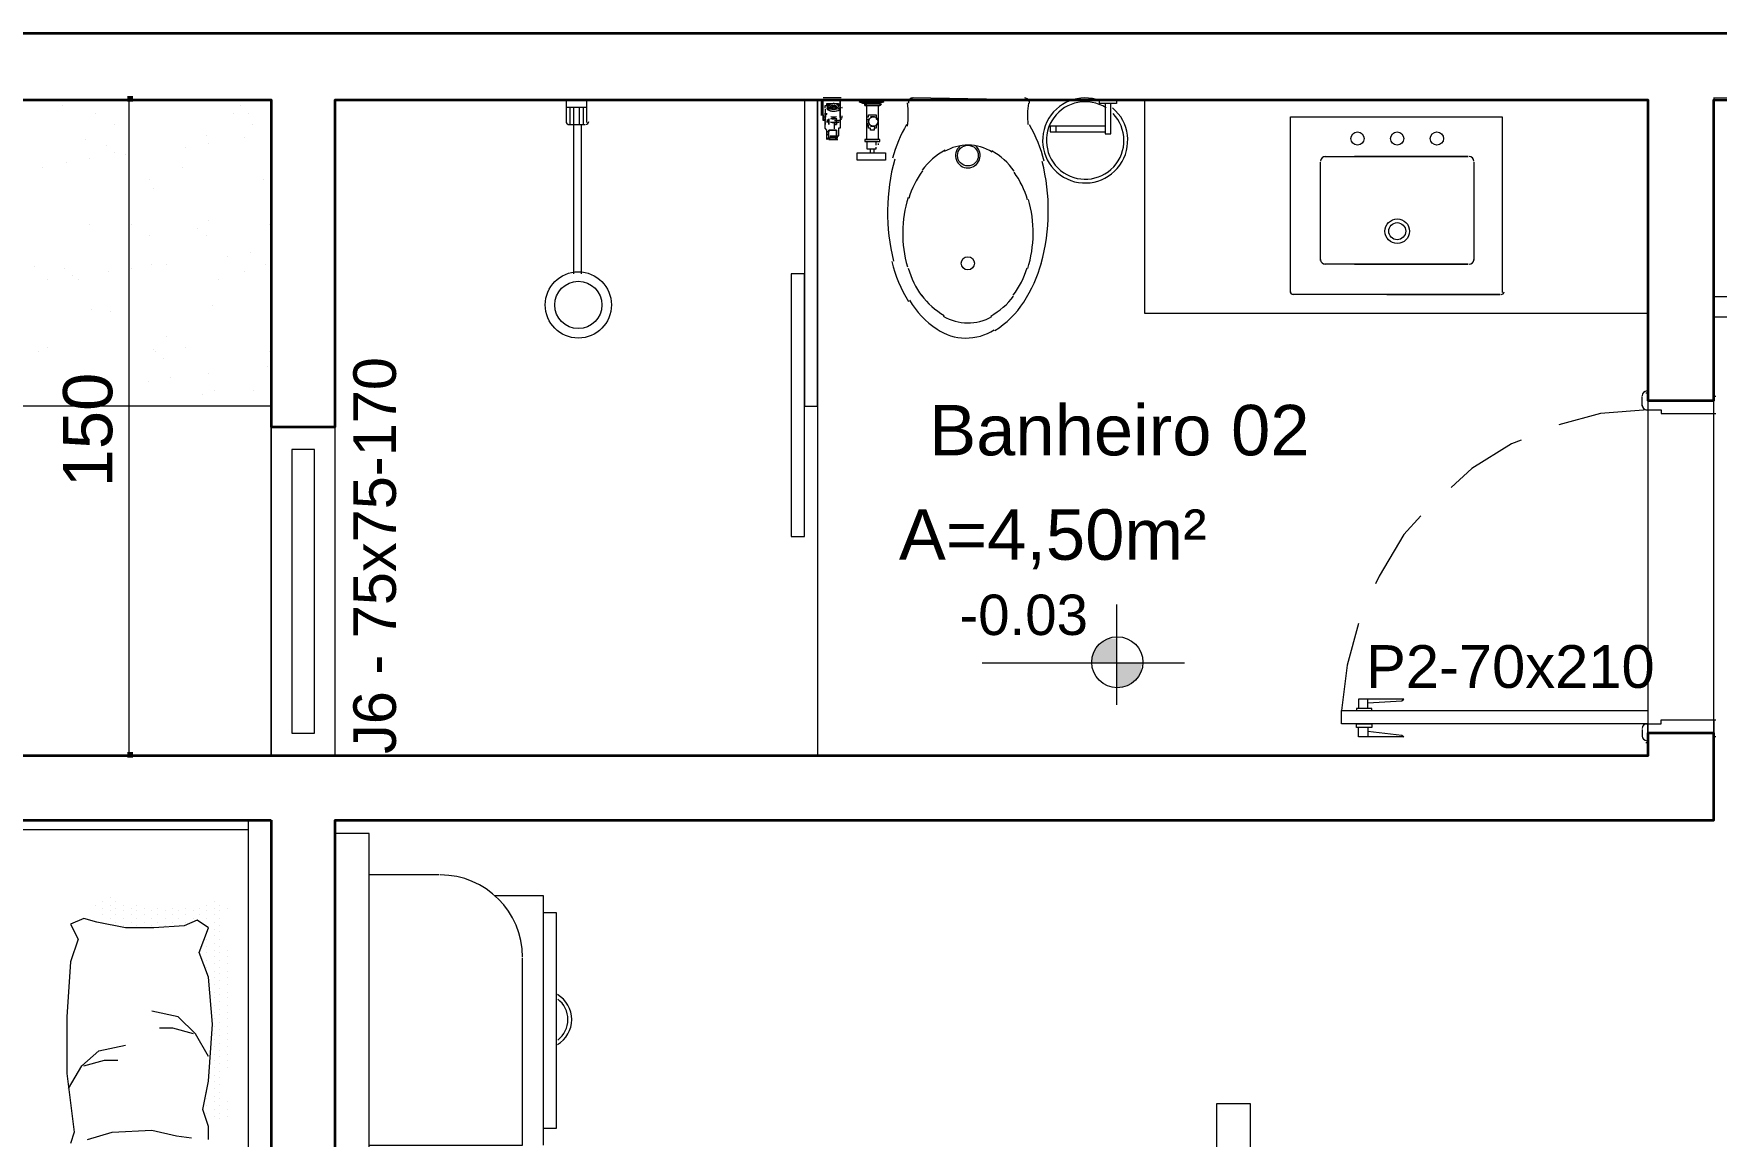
# Model space of a CAD drawing. Header units: millimetres. Extents: x 51.3 to 71.5, y 31.8 to 61.9.
# Drawn here: x 64.654 to 68.501, y 55.526 to 58.047 of the extents above; entities that cross this region are included whole.
import ezdxf

# ---------------------------------------------------------------- set-up
doc = ezdxf.new("R2010")
doc.units = ezdxf.units.MM
for name, color, linetype in [('PDF_0', 7, 'Continuous'), ('PDF_COTAS', 1, 'Continuous'), ('PDF_Parede Corte', 7, 'Continuous'), ('PDF_Texto', 7, 'Continuous')]:
    doc.layers.add(name, color=color, linetype=linetype)
for name, color, linetype, true_color in [('PDF_Janelas', 7, 'Continuous', 0xffbf7f), ('PDF_Layout', 7, 'Continuous', 0x767676), ('PDF_PISO', 7, 'Continuous', 0xb9b9b9), ('PDF_Portas', 7, 'Continuous', 0xb85b5b), ('PDF_Vegetação', 7, 'Continuous', 0x00dd37)]:
    doc.layers.add(name, color=color, linetype=linetype, true_color=true_color)
doc.styles.add('PDF Arial', font='arial.ttf')

msp = doc.modelspace()

# ---------------------------------------------------------------- hatches: boundary and pattern name
at = {"layer": 'PDF_0', "transparency": 33554559}
for points in [[(64.8809, 57.9047), (64.8679, 57.9047), (64.8679, 57.8917), (64.8809, 57.8917)], [(64.8679, 56.3915), (64.8809, 56.3915), (64.8809, 56.4044), (64.8679, 56.4044)]]:
    msp.add_hatch(color=1, dxfattribs=at).paths.add_polyline_path(points)
at = {"layer": 'PDF_COTAS', "transparency": 33554559}
h = msp.add_hatch(color=256, dxfattribs=at)
h.paths.add_polyline_path([(67.1897, 56.6076), (67.1291, 56.6076), (67.1291, 56.5514), (67.1421, 56.5514), (67.1681, 56.5644), (67.181, 56.5774), (67.1854, 56.586), (67.1854, 56.599)])
h.paths.add_polyline_path([(67.1291, 56.6638), (67.1119, 56.6638), (67.1032, 56.6595), (67.0946, 56.6509), (67.0859, 56.6465), (67.0773, 56.6292), (67.0729, 56.6163), (67.0729, 56.6076), (67.1291, 56.6076)])

# ---------------------------------------------------------------- linework, layer by layer
at = {"layer": 'PDF_0', "color": 9, "lineweight": 5, "true_color": 0xc6c7ca}
for points in [[(68.3441, 57.187), (68.236, 57.1783), (68.1409, 57.1524)], [(68.0544, 57.1178), (68.0328, 57.1092), (67.942, 57.053), (67.8944, 57.0097)], [(67.8252, 56.9449), (67.7863, 56.9016), (67.7301, 56.8065), (67.7215, 56.7892)], [(67.6826, 56.6984), (67.6566, 56.6033), (67.6437, 56.4995)]]:
    msp.add_lwpolyline(points, dxfattribs=at)
at = {"layer": 'PDF_0', "color": 252, "lineweight": 5, "true_color": 0x929498}
for points in [[(67.7042, 56.5168), (67.782, 56.5212), (67.7863, 56.5255), (67.6826, 56.5255), (67.6826, 56.5039)], [(67.7042, 56.5039), (67.7042, 56.5255)], [(67.7042, 56.452), (67.782, 56.4433), (67.7863, 56.439), (67.6826, 56.439), (67.6826, 56.4606)], [(67.7042, 56.4606), (67.7042, 56.439)]]:
    msp.add_lwpolyline(points, dxfattribs=at)
for points in [[(67.6782, 56.5039), (67.6782, 56.4995), (67.7128, 56.4995), (67.7128, 56.5039)], [(67.6782, 56.4606), (67.6782, 56.4693), (67.7128, 56.4693), (67.7128, 56.4606)]]:
    msp.add_lwpolyline(points, close=True, dxfattribs=at)
at = {"layer": 'PDF_COTAS', "lineweight": 5}
for points in [[(64.8203, 57.8961), (64.7987, 57.8961)], [(64.8722, 56.3958), (64.8722, 57.8961)], [(67.1291, 56.7417), (67.1291, 56.5125)], [(67.2848, 56.6076), (66.8222, 56.6076)], [(64.8203, 56.3958), (64.7987, 56.3958)]]:
    msp.add_lwpolyline(points, dxfattribs=at)
msp.add_circle((67.1313, 56.6098), 0.0584, dxfattribs=at)
at = {"layer": 'PDF_Janelas', "lineweight": 5}
for points in [[(65.1965, 57.1481), (65.1965, 56.3958), (65.3435, 56.3958), (65.3435, 57.1481)], [(65.2441, 57.0962), (65.2441, 56.4477), (65.2959, 56.4477), (65.2959, 57.0962)]]:
    msp.add_lwpolyline(points, close=True, dxfattribs=at)
at = {"layer": 'PDF_Layout', "lineweight": 5}
for points in [[(65.3435, 57.8961), (66.446, 57.8961), (66.446, 56.3958), (65.3435, 56.3958)], [(66.446, 57.1956), (66.446, 57.8961), (66.4158, 57.8961), (66.4158, 57.1956)], [(66.459, 57.8961), (66.4547, 57.8961), (66.4547, 57.8615), (66.459, 57.8615), (66.459, 57.8572)], [(66.4979, 57.8572), (66.4979, 57.8961)], [(67.1291, 57.8961), (67.1291, 57.8874), (67.0902, 57.8874), (67.0902, 57.8961)], [(70, 54.8955), (70, 57.8961), (68.4954, 57.9004), (68.4954, 57.4464), (69.399, 57.4464), (69.5504, 57.4464), (69.5504, 55.4965), (69.5504, 55.3451), (68.4954, 55.3451), (68.4954, 54.8955), (70, 54.8955), (68.4954, 54.8955), (68.4954, 55.397), (69.4985, 55.397), (69.4985, 55.4965), (69.4985, 57.3988), (69.399, 57.3988), (68.4954, 57.3988), (68.4954, 57.8961), (70, 57.8961)], [(66.4763, 57.8788), (66.4763, 57.8831), (66.4763, 57.8788), (66.472, 57.8788)], [(66.4806, 57.8788), (66.4763, 57.8788), (66.4806, 57.8788), (66.4806, 57.8831)], [(66.4806, 57.8744), (66.4806, 57.8788), (66.4806, 57.8744), (66.4806, 57.8788), (66.4806, 57.8831), (66.4806, 57.8788)], [(66.4806, 57.8788), (66.4806, 57.8744)], [(66.5973, 57.8917), (66.5887, 57.8874), (66.5498, 57.8874), (66.5411, 57.8917)], [(66.5584, 57.8831), (66.5844, 57.8831), (66.5844, 57.8053), (66.5584, 57.8053)], [(66.5671, 57.8615), (66.5714, 57.8615), (66.5757, 57.8615), (66.58, 57.8615), (66.58, 57.8572), (66.58, 57.8528), (66.5844, 57.8528), (66.5844, 57.8485), (66.5844, 57.8442), (66.5844, 57.8399), (66.58, 57.8399), (66.58, 57.8355), (66.58, 57.8312), (66.5757, 57.8312), (66.5757, 57.8269), (66.5714, 57.8269), (66.5671, 57.8269), (66.5671, 57.8312), (66.5628, 57.8312), (66.5628, 57.8355), (66.5584, 57.8355), (66.5584, 57.8399), (66.5584, 57.8442), (66.5584, 57.8485), (66.5584, 57.8528), (66.5584, 57.8572), (66.5628, 57.8572), (66.5628, 57.8615)], [(67.1162, 57.8874), (67.1032, 57.8874), (67.1032, 57.8182), (67.1162, 57.8182)], [(66.4893, 57.8053), (66.4893, 57.8096), (66.4893, 57.8139), (66.4893, 57.8182), (66.4893, 57.8226), (66.4893, 57.8269), (66.4849, 57.8269), (66.4806, 57.8269), (66.4763, 57.8269), (66.472, 57.8269), (66.472, 57.8226), (66.4676, 57.8226), (66.4676, 57.8182), (66.472, 57.8139), (66.472, 57.8096), (66.472, 57.8053), (66.472, 57.8096), (66.472, 57.8139), (66.472, 57.8182), (66.472, 57.8226), (66.472, 57.8269), (66.4763, 57.8269), (66.4806, 57.8269), (66.4849, 57.8269), (66.4893, 57.8269), (66.4893, 57.8226), (66.4893, 57.8182), (66.4893, 57.8139), (66.4893, 57.8096)], [(66.4893, 57.8528), (66.4849, 57.8528), (66.4893, 57.8528), (66.4893, 57.8485)], [(66.5887, 57.8009), (66.5887, 57.8053), (66.5541, 57.8053), (66.5541, 57.8009)], [(66.5368, 57.775), (66.6017, 57.775), (66.6017, 57.7577), (66.5368, 57.7577)], [(66.4158, 56.8973), (66.4158, 57.4983), (66.3855, 57.4983), (66.3855, 56.8973)], [(65.1446, 56.2488), (65.1446, 55.3106), (65.1965, 55.3106), (65.1965, 56.2488)], [(65.3435, 56.2185), (65.3435, 52.9845), (65.4213, 52.9845), (65.4213, 56.2185)], [(67.4361, 55.6002), (67.3583, 55.6002), (67.3583, 53.6027), (67.4361, 53.6027)]]:
    msp.add_lwpolyline(points, close=True, dxfattribs=at)
for points in [[(65.9185, 57.8442), (65.9185, 57.8961), (65.871, 57.8961), (65.871, 57.8788), (65.871, 57.8442)], [(66.459, 57.8961), (66.459, 57.8961)], [(66.459, 57.8572), (66.459, 57.8961)], [(66.4979, 57.8961), (66.4979, 57.8961)], [(66.5973, 57.8961), (66.5411, 57.8961), (66.5973, 57.8961)], [(66.5455, 57.8961), (66.5455, 57.8961)], [(66.5628, 57.8961), (66.58, 57.8961)], [(66.5973, 57.8961), (66.5973, 57.8961)], [(66.9173, 57.8961), (66.6622, 57.9004)], [(68.3441, 57.4075), (67.194, 57.4075), (67.194, 57.8961)], [(65.9185, 57.8788), (65.871, 57.8788)], [(65.8796, 57.8788), (65.8796, 57.8399)], [(65.8883, 57.8788), (65.8883, 57.8399), (65.8883, 57.4983)], [(65.9012, 57.8788), (65.9012, 57.8399)], [(65.9099, 57.8788), (65.9099, 57.8399)], [(66.4633, 57.8744), (66.4633, 57.8744)], [(66.4633, 57.8744), (66.4633, 57.8658)], [(66.4936, 57.8788), (66.4893, 57.8788), (66.4893, 57.8744), (66.4849, 57.8744), (66.4806, 57.8744), (66.4763, 57.8744), (66.472, 57.8744), (66.472, 57.8788), (66.4676, 57.8788), (66.472, 57.8788), (66.472, 57.8744)], [(66.472, 57.8788), (66.4676, 57.8788)], [(66.472, 57.8788), (66.472, 57.8788)], [(66.472, 57.8788), (66.472, 57.8788)], [(66.472, 57.8788), (66.472, 57.8788)], [(66.472, 57.8788), (66.472, 57.8788)], [(66.472, 57.8788), (66.472, 57.8788)], [(66.472, 57.8788), (66.472, 57.8788)], [(66.472, 57.8788), (66.472, 57.8788)], [(66.472, 57.8788), (66.472, 57.8788)], [(66.472, 57.8788), (66.472, 57.8788)], [(66.472, 57.8788), (66.472, 57.8788)], [(66.472, 57.8788), (66.472, 57.8788)], [(66.472, 57.8788), (66.472, 57.8788)], [(66.472, 57.8788), (66.472, 57.8788)], [(66.472, 57.8788), (66.472, 57.8788)], [(66.472, 57.8788), (66.472, 57.8788)], [(66.472, 57.8788), (66.472, 57.8788)], [(66.472, 57.8788), (66.472, 57.8788)], [(66.472, 57.8744), (66.472, 57.8744)], [(66.472, 57.8744), (66.472, 57.8744)], [(66.4979, 57.8744), (66.4979, 57.8485), (66.4979, 57.8442), (66.4979, 57.8399), (66.4979, 57.8355), (66.4979, 57.8312), (66.4936, 57.8312), (66.4936, 57.8269), (66.4936, 57.8226), (66.4936, 57.8182), (66.4936, 57.8139), (66.4893, 57.8096), (66.4893, 57.8053), (66.4849, 57.8053), (66.4806, 57.8053), (66.4763, 57.8053), (66.472, 57.8053), (66.4763, 57.8053), (66.4806, 57.8053), (66.4849, 57.8053), (66.4893, 57.8053), (66.4849, 57.8053), (66.4806, 57.8053), (66.4763, 57.8053), (66.472, 57.8053)], [(66.4763, 57.8831), (66.4763, 57.8831)], [(66.4763, 57.8831), (66.4763, 57.8831)], [(66.4763, 57.8831), (66.4763, 57.8831)], [(66.4763, 57.8831), (66.4763, 57.8831)], [(66.4763, 57.8831), (66.4763, 57.8831)], [(66.4763, 57.8831), (66.4763, 57.8831)], [(66.4763, 57.8831), (66.4763, 57.8831)], [(66.4763, 57.8788), (66.4763, 57.8788)], [(66.4763, 57.8788), (66.4763, 57.8788)], [(66.4763, 57.8788), (66.4763, 57.8788)], [(66.4763, 57.8788), (66.4763, 57.8788)], [(66.4763, 57.8788), (66.4763, 57.8788)], [(66.4763, 57.8788), (66.4763, 57.8788)], [(66.4763, 57.8744), (66.4763, 57.8788)], [(66.4763, 57.8788), (66.4763, 57.8788)], [(66.4763, 57.8788), (66.4763, 57.8788)], [(66.4763, 57.8744), (66.4763, 57.8744)], [(66.4806, 57.8831), (66.4806, 57.8831)], [(66.4806, 57.8831), (66.4806, 57.8831)], [(66.4806, 57.8831), (66.4806, 57.8831)], [(66.4806, 57.8831), (66.4806, 57.8831)], [(66.4806, 57.8831), (66.4806, 57.8831)], [(66.4806, 57.8831), (66.4806, 57.8831)], [(66.4806, 57.8831), (66.4806, 57.8831)], [(66.4806, 57.8831), (66.4806, 57.8831)], [(66.4806, 57.8831), (66.4806, 57.8831)], [(66.4806, 57.8831), (66.4806, 57.8831)], [(66.4806, 57.8831), (66.4806, 57.8831)], [(66.4806, 57.8788), (66.4806, 57.8831)], [(66.4806, 57.8831), (66.4806, 57.8831)], [(66.4806, 57.8831), (66.4849, 57.8831)], [(66.4806, 57.8788), (66.4806, 57.8788)], [(66.4806, 57.8788), (66.4806, 57.8788)], [(66.4806, 57.8788), (66.4806, 57.8788)], [(66.4806, 57.8788), (66.4806, 57.8788)], [(66.4806, 57.8788), (66.4806, 57.8788)], [(66.4806, 57.8788), (66.4806, 57.8788)], [(66.4806, 57.8788), (66.4806, 57.8788)], [(66.4806, 57.8788), (66.4806, 57.8788)], [(66.4806, 57.8788), (66.4806, 57.8788)], [(66.4806, 57.8788), (66.4806, 57.8788)], [(66.4806, 57.8788), (66.4806, 57.8788)], [(66.4806, 57.8788), (66.4806, 57.8788)], [(66.4806, 57.8788), (66.4806, 57.8788)], [(66.4806, 57.8788), (66.4806, 57.8788)], [(66.4806, 57.8744), (66.4806, 57.8744)], [(66.4806, 57.8744), (66.4806, 57.8744)], [(66.4806, 57.8744), (66.4806, 57.8744)], [(66.4806, 57.8744), (66.4806, 57.8744)], [(66.4806, 57.8744), (66.4806, 57.8744)], [(66.4806, 57.8744), (66.4806, 57.8744)], [(66.4806, 57.8744), (66.4806, 57.8744)], [(66.4849, 57.8788), (66.4849, 57.8831), (66.4849, 57.8788)], [(66.4849, 57.8788), (66.4849, 57.8788)], [(66.4893, 57.8788), (66.4893, 57.8744), (66.4849, 57.8744)], [(66.4893, 57.8788), (66.4849, 57.8788), (66.4893, 57.8788)], [(66.4849, 57.8788), (66.4849, 57.8788)], [(66.4849, 57.8788), (66.4849, 57.8788)], [(66.4849, 57.8788), (66.4849, 57.8788)], [(66.4849, 57.8788), (66.4849, 57.8788)], [(66.4849, 57.8788), (66.4849, 57.8788)], [(66.4849, 57.8788), (66.4849, 57.8788)], [(66.4849, 57.8788), (66.4849, 57.8788)], [(66.4893, 57.8788), (66.4893, 57.8788)], [(66.4893, 57.8788), (66.4893, 57.8788)], [(66.4893, 57.8788), (66.4893, 57.8788)], [(66.4893, 57.8788), (66.4893, 57.8788)], [(66.4893, 57.8788), (66.4893, 57.8788)], [(66.4893, 57.8788), (66.4893, 57.8788)], [(66.4893, 57.8788), (66.4893, 57.8788)], [(66.4893, 57.8788), (66.4893, 57.8788)], [(66.4893, 57.8788), (66.4893, 57.8788)], [(66.4893, 57.8788), (66.4893, 57.8788)], [(66.4893, 57.8788), (66.4893, 57.8788)], [(66.4893, 57.8788), (66.4893, 57.8788)], [(66.4893, 57.8788), (66.4893, 57.8788)], [(66.4893, 57.8788), (66.4893, 57.8788)], [(66.4893, 57.8788), (66.4893, 57.8788)], [(66.4893, 57.8788), (66.4893, 57.8788)], [(66.4893, 57.8788), (66.4893, 57.8788)], [(66.4893, 57.8744), (66.4893, 57.8744)], [(66.4979, 57.8744), (66.4979, 57.8744)], [(66.5541, 57.8831), (66.5887, 57.8831)], [(66.5541, 57.8831), (66.5541, 57.8831)], [(66.5844, 57.8831), (66.58, 57.8831), (66.5628, 57.8831), (66.5584, 57.8831)], [(66.5584, 57.8831), (66.5584, 57.8831)], [(66.58, 57.8831), (66.58, 57.8831)], [(66.5887, 57.8874), (66.5887, 57.8874)], [(66.5887, 57.8831), (66.5887, 57.8831)], [(65.8753, 57.8399), (65.9142, 57.8399)], [(65.9056, 57.8399), (65.9056, 57.4983)], [(66.459, 57.8572), (66.459, 57.8572)], [(66.459, 57.8528), (66.459, 57.8528)], [(66.4633, 57.8442), (66.4633, 57.8442)], [(66.4633, 57.8442), (66.4633, 57.8442)], [(66.4633, 57.8442), (66.4633, 57.8442)], [(66.4633, 57.8442), (66.4633, 57.8442)], [(66.4633, 57.8442), (66.4633, 57.8442)], [(66.4676, 57.8226), (66.4676, 57.8182)], [(66.472, 57.8528), (66.472, 57.8485), (66.472, 57.8442), (66.472, 57.8528), (66.472, 57.8485), (66.472, 57.8399)], [(66.472, 57.8528), (66.472, 57.8528)], [(66.472, 57.8528), (66.472, 57.8528)], [(66.472, 57.8528), (66.472, 57.8528)], [(66.472, 57.8485), (66.472, 57.8485)], [(66.472, 57.8485), (66.472, 57.8485)], [(66.472, 57.8442), (66.472, 57.8442)], [(66.472, 57.8442), (66.472, 57.8399), (66.472, 57.8442)], [(66.472, 57.8399), (66.472, 57.8399)], [(66.472, 57.8399), (66.472, 57.8399)], [(66.4763, 57.8528), (66.4763, 57.8528)], [(66.4806, 57.8528), (66.4806, 57.8528)], [(66.4806, 57.8528), (66.4806, 57.8528)], [(66.4849, 57.8528), (66.4849, 57.8528)], [(66.4849, 57.8528), (66.4849, 57.8528)], [(66.4849, 57.8485), (66.4893, 57.8485), (66.4893, 57.8399), (66.4849, 57.8399), (66.4893, 57.8399), (66.4893, 57.8442), (66.4893, 57.8485)], [(66.4849, 57.8399), (66.4849, 57.8399)], [(66.4893, 57.8528), (66.4893, 57.8528)], [(66.4893, 57.8528), (66.4893, 57.8528)], [(66.4893, 57.8528), (66.4893, 57.8528)], [(66.4893, 57.8528), (66.4893, 57.8528)], [(66.4893, 57.8528), (66.4893, 57.8528)], [(66.4893, 57.8485), (66.4893, 57.8485)], [(66.4893, 57.8442), (66.4893, 57.8442)], [(66.4936, 57.8442), (66.4936, 57.8442)], [(66.4979, 57.8572), (66.4979, 57.8572)], [(66.4979, 57.8528), (66.4979, 57.8528)], [(66.4979, 57.8528), (66.4979, 57.8528)], [(66.4979, 57.8528), (66.4979, 57.8528)], [(66.4979, 57.8485), (66.4979, 57.8485)], [(66.4979, 57.8485), (66.4979, 57.8485)], [(66.4979, 57.8442), (66.4979, 57.8442)], [(66.4979, 57.8442), (66.4979, 57.8442)], [(66.5628, 57.8528), (66.5584, 57.8485)], [(66.5584, 57.8442), (66.5628, 57.8355)], [(67.1032, 57.8355), (66.9778, 57.8355), (66.9778, 57.8226), (67.1032, 57.8226)], [(66.9908, 57.8355), (66.9908, 57.8226)], [(67.5269, 57.4551), (67.5269, 57.8572), (67.6134, 57.8572), (68.0112, 57.8572)], [(67.7517, 57.8572), (68.0112, 57.8572), (68.0112, 57.4551)], [(66.472, 57.8053), (66.472, 57.8053)], [(66.472, 57.8053), (66.472, 57.8053)], [(66.472, 57.8053), (66.472, 57.8053)], [(66.472, 57.8053), (66.472, 57.8053)], [(66.4893, 57.8053), (66.4893, 57.8053)], [(66.4893, 57.8053), (66.4893, 57.8053)], [(66.4893, 57.8053), (66.4893, 57.8053)], [(66.4893, 57.8053), (66.4893, 57.8053)], [(66.5844, 57.8009), (66.5541, 57.8009)], [(66.5584, 57.8053), (66.5584, 57.8053)], [(66.5584, 57.8009), (66.5584, 57.7837), (66.58, 57.7837), (66.58, 57.788)], [(66.5671, 57.775), (66.5671, 57.7837)], [(66.5757, 57.775), (66.5757, 57.7837)], [(66.58, 57.7923), (66.58, 57.8009)], [(66.58, 57.7923), (66.58, 57.7923)], [(66.5844, 57.8053), (66.5844, 57.8053)], [(67.5961, 57.5286), (67.5961, 57.7534)], [(67.6047, 57.7664), (67.6134, 57.7664), (67.9333, 57.7664), (67.6739, 57.7664)], [(67.9463, 57.7534), (67.9463, 57.5286)], [(67.6739, 57.5199), (67.9333, 57.5199), (67.6134, 57.5199), (67.6047, 57.5199)], [(67.7474, 57.4507), (68.0068, 57.4507), (67.6134, 57.4507), (67.5312, 57.4507)], [(65.1965, 56.3958), (65.1965, 57.1956), (64.4528, 57.1956)], [(63.2466, 56.2272), (65.1446, 56.2272)], [(65.5813, 56.1234), (65.4213, 56.1234)], [(64.7944, 56.0542), (64.7944, 56.0542)], [(64.8117, 56.0629), (64.8117, 56.0629)], [(64.829, 56.0715), (64.829, 56.0715)], [(64.829, 56.0542), (64.829, 56.0542)], [(64.842, 56.0629), (64.842, 56.0629)], [(64.8593, 56.0542), (64.8593, 56.0542)], [(64.8895, 56.0542), (64.8895, 56.0542)], [(65.0495, 56.0542), (65.0495, 56.0542)], [(65.0668, 56.0629), (65.0668, 56.0629)], [(65.0798, 56.0542), (65.0798, 56.0542)], [(65.8191, 55.5051), (65.8191, 56.0758), (65.7067, 56.0758)], [(65.0538, 55.5181), (65.0538, 55.5483), (65.0408, 55.5873), (65.0538, 55.6521), (65.0625, 55.7818), (65.0538, 55.8899), (65.0322, 55.9461), (65.0538, 56.0023), (65.0279, 56.0196), (64.9976, 56.0067), (64.9284, 56.0023), (64.8636, 56.0023), (64.7987, 56.0153), (64.7685, 56.0239), (64.7382, 56.011), (64.7555, 55.9764), (64.7382, 55.9245), (64.7295, 55.7991), (64.7295, 55.6694), (64.7468, 55.5354), (64.7382, 55.5094)], [(64.8117, 56.0456), (64.8117, 56.0456)], [(64.8117, 56.0326), (64.8117, 56.0326)], [(64.8117, 56.0153), (64.8117, 56.0153)], [(64.829, 56.0412), (64.829, 56.0412)], [(64.829, 56.0239), (64.829, 56.0239)], [(64.842, 56.0456), (64.842, 56.0456)], [(64.842, 56.0326), (64.842, 56.0326)], [(64.842, 56.0153), (64.842, 56.0153)], [(64.8593, 56.0412), (64.8593, 56.0412)], [(64.8593, 56.0239), (64.8593, 56.0239)], [(64.8765, 56.0456), (64.8765, 56.0456)], [(64.8765, 56.0326), (64.8765, 56.0326)], [(64.8765, 56.0153), (64.8765, 56.0153)], [(64.8895, 56.0412), (64.8895, 56.0412)], [(64.8895, 56.0239), (64.8895, 56.0239)], [(64.9068, 56.0456), (64.9068, 56.0456)], [(64.9068, 56.0326), (64.9068, 56.0326)], [(64.9068, 56.0153), (64.9068, 56.0153)], [(64.9241, 56.0412), (64.9241, 56.0412)], [(64.9241, 56.0239), (64.9241, 56.0239)], [(64.9371, 56.0456), (64.9371, 56.0456)], [(64.9371, 56.0326), (64.9371, 56.0326)], [(64.9371, 56.0153), (64.9371, 56.0153)], [(64.9544, 56.0412), (64.9544, 56.0412)], [(64.9544, 56.0239), (64.9544, 56.0239)], [(64.9717, 56.0456), (64.9717, 56.0456)], [(64.9717, 56.0326), (64.9717, 56.0326)], [(64.9717, 56.0153), (64.9717, 56.0153)], [(64.9846, 56.0412), (64.9846, 56.0412)], [(64.9846, 56.0239), (64.9846, 56.0239)], [(65.0019, 56.0456), (65.0019, 56.0456)], [(65.0019, 56.0326), (65.0019, 56.0326)], [(65.0019, 56.0153), (65.0019, 56.0153)], [(65.0192, 56.0412), (65.0192, 56.0412)], [(65.0192, 56.0239), (65.0192, 56.0239)], [(65.0322, 56.0456), (65.0322, 56.0456)], [(65.0322, 56.0326), (65.0322, 56.0326)], [(65.0322, 56.0153), (65.0322, 56.0153)], [(65.0495, 56.0412), (65.0495, 56.0412)], [(65.0495, 56.0239), (65.0495, 56.0239)], [(65.0668, 56.0456), (65.0668, 56.0456)], [(65.0668, 56.0326), (65.0668, 56.0326)], [(65.0668, 56.0153), (65.0668, 56.0153)], [(65.0798, 56.0412), (65.0798, 56.0412)], [(65.0798, 56.0239), (65.0798, 56.0239)], [(65.0971, 56.0456), (65.0971, 56.0456)], [(65.8191, 55.544), (65.8494, 55.544), (65.8494, 56.0369), (65.8191, 56.0369)], [(64.8593, 56.0067), (64.8593, 56.0067)], [(64.8895, 56.0067), (64.8895, 56.0067)], [(64.9241, 56.0067), (64.9241, 56.0067)], [(64.9544, 56.0067), (64.9544, 56.0067)], [(64.9846, 56.0067), (64.9846, 56.0067)], [(65.0495, 56.0067), (65.0495, 56.0067)], [(65.0495, 55.9937), (65.0495, 55.9937)], [(65.0495, 55.9764), (65.0495, 55.9764)], [(65.0668, 55.998), (65.0668, 55.998)], [(65.0668, 55.985), (65.0668, 55.985)], [(65.0798, 56.0067), (65.0798, 56.0067)], [(65.0798, 55.9937), (65.0798, 55.9937)], [(65.0798, 55.9764), (65.0798, 55.9764)], [(65.0495, 55.9591), (65.0495, 55.9591)], [(65.0495, 55.9461), (65.0495, 55.9461)], [(65.0668, 55.9677), (65.0668, 55.9677)], [(65.0668, 55.9504), (65.0668, 55.9504)], [(65.0668, 55.9375), (65.0668, 55.9375)], [(65.0798, 55.9591), (65.0798, 55.9591)], [(65.0798, 55.9461), (65.0798, 55.9461)], [(65.0971, 55.9504), (65.0971, 55.9504)], [(65.0971, 55.9375), (65.0971, 55.9375)], [(65.0495, 55.9288), (65.0495, 55.9288)], [(65.0495, 55.9115), (65.0495, 55.9115)], [(65.0668, 55.9202), (65.0668, 55.9202)], [(65.0668, 55.9029), (65.0668, 55.9029)], [(65.0798, 55.9288), (65.0798, 55.9288)], [(65.0798, 55.9115), (65.0798, 55.9115)], [(65.0798, 55.8986), (65.0798, 55.8986)], [(65.0971, 55.9202), (65.0971, 55.9202)], [(65.0971, 55.9029), (65.0971, 55.9029)], [(65.4213, 55.5051), (65.7715, 55.5051), (65.7715, 55.9331)], [(65.0668, 55.8899), (65.0668, 55.8899)], [(65.0668, 55.8726), (65.0668, 55.8726)], [(65.0798, 55.8813), (65.0798, 55.8813)], [(65.0798, 55.864), (65.0798, 55.864)], [(65.0971, 55.8899), (65.0971, 55.8899)], [(65.0971, 55.8726), (65.0971, 55.8726)], [(65.0668, 55.8553), (65.0668, 55.8553)], [(65.0668, 55.8424), (65.0668, 55.8424)], [(65.0668, 55.8251), (65.0668, 55.8251)], [(65.0798, 55.851), (65.0798, 55.851)], [(65.0798, 55.8337), (65.0798, 55.8337)], [(65.0971, 55.8553), (65.0971, 55.8553)], [(65.0971, 55.8424), (65.0971, 55.8424)], [(65.0971, 55.8251), (65.0971, 55.8251)], [(65.0538, 55.7083), (65.0236, 55.7602), (64.9846, 55.7991), (64.9241, 55.8121)], [(65.0668, 55.8078), (65.0668, 55.8078)], [(65.0668, 55.7948), (65.0668, 55.7948)], [(65.0798, 55.8164), (65.0798, 55.8164)], [(65.0798, 55.8034), (65.0798, 55.8034)], [(65.0798, 55.7861), (65.0798, 55.7861)], [(65.0971, 55.8078), (65.0971, 55.8078)], [(65.0971, 55.7948), (65.0971, 55.7948)], [(65.0192, 55.7602), (64.9717, 55.7732), (64.9414, 55.7732)], [(65.0668, 55.7775), (65.0668, 55.7775)], [(65.0668, 55.7602), (65.0668, 55.7602)], [(65.0668, 55.7472), (65.0668, 55.7472)], [(65.0798, 55.7689), (65.0798, 55.7689)], [(65.0798, 55.7559), (65.0798, 55.7559)], [(65.0971, 55.7775), (65.0971, 55.7775)], [(65.0971, 55.7602), (65.0971, 55.7602)], [(65.0971, 55.7472), (65.0971, 55.7472)], [(64.7339, 55.6348), (64.7641, 55.6867), (64.803, 55.7213), (64.8636, 55.7343)], [(65.0668, 55.7299), (65.0668, 55.7299)], [(65.0668, 55.7126), (65.0668, 55.7126)], [(65.0798, 55.7386), (65.0798, 55.7386)], [(65.0798, 55.7213), (65.0798, 55.7213)], [(65.0798, 55.7083), (65.0798, 55.7083)], [(65.0971, 55.7299), (65.0971, 55.7299)], [(65.0971, 55.7126), (65.0971, 55.7126)], [(64.7685, 55.6867), (64.816, 55.6997), (64.8463, 55.6997)], [(65.0668, 55.6997), (65.0668, 55.6997)], [(65.0668, 55.6824), (65.0668, 55.6824)], [(65.0668, 55.6651), (65.0668, 55.6651)], [(65.0798, 55.691), (65.0798, 55.691)], [(65.0798, 55.6737), (65.0798, 55.6737)], [(65.0971, 55.6997), (65.0971, 55.6997)], [(65.0971, 55.6824), (65.0971, 55.6824)], [(65.0668, 55.6521), (65.0668, 55.6521)], [(65.0668, 55.6348), (65.0668, 55.6348)], [(65.0798, 55.6608), (65.0798, 55.6608)], [(65.0798, 55.6435), (65.0798, 55.6435)], [(65.0495, 55.6262), (65.0495, 55.6262)], [(65.0495, 55.6132), (65.0495, 55.6132)], [(65.0495, 55.5959), (65.0495, 55.5959)], [(65.0668, 55.6175), (65.0668, 55.6175)], [(65.0668, 55.6046), (65.0668, 55.6046)], [(65.0798, 55.6262), (65.0798, 55.6262)], [(65.0798, 55.6132), (65.0798, 55.6132)], [(65.0798, 55.5959), (65.0798, 55.5959)], [(65.0971, 55.6046), (65.0971, 55.6046)], [(65.0495, 55.5786), (65.0495, 55.5786)], [(65.0668, 55.5873), (65.0668, 55.5873)], [(65.0668, 55.57), (65.0668, 55.57)], [(65.0798, 55.5786), (65.0798, 55.5786)], [(65.0798, 55.5656), (65.0798, 55.5656)], [(65.0971, 55.5873), (65.0971, 55.5873)], [(65.0971, 55.57), (65.0971, 55.57)], [(64.7771, 55.5181), (64.8333, 55.5354), (64.9241, 55.5397), (64.9803, 55.5267), (65.0149, 55.5224)]]:
    msp.add_lwpolyline(points, dxfattribs=at)
for points in [[(66.4593, 57.8554, 0.026858), (66.459, 57.8528), (66.459, 57.8572), (66.459, 57.8615), (66.4547, 57.8615), (66.4547, 57.8961)], [(66.4676, 57.8053), (66.4676, 57.8096), (66.4676, 57.8139), (66.4676, 57.8182), (66.4676, 57.8226), (66.4676, 57.8269), (66.4633, 57.8312), (66.4633, 57.8355), (66.4633, 57.8399), (66.4633, 57.8442), (66.4633, 57.8399), (66.4633, 57.8442), (66.4633, 57.8485), (66.459, 57.8485), (66.459, 57.8528), (66.459, 57.8572), (66.4633, 57.8572), (66.4633, 57.8615), (66.4633, 57.8658), (66.4633, 57.8485, -0.007336), (66.4635, 57.8503)], [(66.4633, 57.8767, -0.104177), (66.4633, 57.8788), (66.4633, 57.8831), (66.4676, 57.8831), (66.4676, 57.8874), (66.472, 57.8874), (66.4763, 57.8874), (66.4806, 57.8874), (66.4849, 57.8874), (66.4893, 57.8874), (66.4936, 57.8874), (66.4936, 57.8831), (66.4979, 57.8831), (66.4979, 57.8788)], [(66.4633, 57.8593, 0.041634), (66.4636, 57.8561, -0.011602), (66.4659, 57.8589)], [(66.4817, 57.8874, 0.025971), (66.4787, 57.8869, 0.03303), (66.4758, 57.8859, 0.042419), (66.4743, 57.885)], [(66.4928, 57.8834, 0.056742), (66.4918, 57.8844, 0.04112), (66.4895, 57.886, 0.032384), (66.4866, 57.887, 0.022972), (66.4837, 57.8874)], [(66.5009, 57.8532, 0.033982), (66.5016, 57.8551, 0.071032), (66.5022, 57.8593)], [(66.5606, 57.8831, -0.268257), (66.5541, 57.8874), (66.5887, 57.8874), (66.5887, 57.8831), (66.5541, 57.8831), (66.5541, 57.8874), (66.5498, 57.8874)], [(66.4617, 57.8494, -0.0688), (66.4597, 57.854, 0.106093), (66.4636, 57.8468)], [(66.4678, 57.8511, 0.010221), (66.468, 57.849, 0.009365), (66.4679, 57.8442, -0.00931), (66.4677, 57.8476, 0.023886), (66.4681, 57.846)], [(66.5671, 57.8355), (66.5769, 57.8361, -0.156546), (66.5698, 57.8362, -0.083544), (66.5663, 57.8383, -0.156451), (66.5629, 57.8445, -0.083378), (66.563, 57.8486, -0.156496), (66.5667, 57.8547, -0.083544), (66.5703, 57.8566, -0.156546), (66.5757, 57.8572), (66.5671, 57.8572)], [(66.5841, 57.8486, 0.156451), (66.5804, 57.8547, 0.083544), (66.5773, 57.8565)], [(66.5773, 57.8362, 0.083544), (66.5804, 57.838, 0.156451), (66.5841, 57.844)], [(66.58, 57.8355), (66.5844, 57.8442, 0.083378), (66.5844, 57.8485), (66.58, 57.8528)], [(66.4749, 57.814, 0.005513), (66.4832, 57.8139, 0.00551), (66.4916, 57.814)], [(66.4806, 57.8096), (66.4849, 57.8096), (66.4893, 57.8096, -0.096063), (66.4879, 57.8079, 0.096348), (66.489, 57.8101)], [(66.6223, 57.7603, 0.064179), (66.606, 57.6438, 0.064155), (66.6198, 57.5269)], [(66.9572, 57.5216, 0.064179), (66.9735, 57.6382, 0.064155), (66.9597, 57.7551)], [(66.6529, 57.6726, 0.073331), (66.6406, 57.5935, 0.073331), (66.6516, 57.5142)], [(66.9266, 57.5099, 0.073331), (66.9389, 57.589, 0.073331), (66.9279, 57.6683)], [(66.8512, 57.3684, 0.107163), (66.9174, 57.4334, 0.077091), (66.9577, 57.5235)], [(66.6559, 57.4376, 0.107163), (66.7192, 57.3714, 0.145936), (66.7841, 57.3513, 0.145936), (66.8495, 57.37)]]:
    msp.add_lwpolyline(points, format="xyb", dxfattribs=at)
for points in [[(66.4547, 57.8636, 0.034028), (66.4549, 57.8604, -0.034018)], [(66.4758, 57.8446, 0.064023), (66.4902, 57.8446, -0.063617)], [(66.477, 57.8533, 0.087941), (66.4889, 57.8534, -0.064023)], [(66.5736, 57.8572, 1.000014), (66.5736, 57.8355, 1.000014)], [(66.4752, 57.8098, 0.027532), (66.4921, 57.8098, -0.027532)], [(66.4752, 57.8055, 0.027485), (66.4921, 57.8055, -0.027532)]]:
    msp.add_lwpolyline(points, format="xyb", close=True, dxfattribs=at)
for centre, radius in [((67.6804, 57.8074), 0.0151), ((67.7712, 57.8074), 0.0151), ((67.862, 57.8074), 0.0151), ((66.7897, 57.7685), 0.0238), ((67.7712, 57.5956), 0.0281), ((67.7712, 57.5956), 0.0195), ((66.7897, 57.5221), 0.0151), ((65.8991, 57.427), 0.0757), ((65.8991, 57.427), 0.054)]:
    msp.add_circle(centre, radius, dxfattribs=at)
for centre, radius, start, end in [((66.4809, 55.8739), 2.0265, 89.4605, 90.6281), ((66.6644, 57.8896), 0.0108, 89.5335, 186.6855), ((66.9195, 57.8896), 0.0108, 352.3757, 89.5329), ((67.0578, 57.8031), 0.0973, 68.9559, 49.8076), ((66.4785, 57.8593), 0.0195, 180.1598, 196.4844), ((66.4813, 57.8646), 0.0148, 181.3406, 192.4473), ((66.4704, 57.8767), 0.00281, 168.7517, 179.6643), ((66.4761, 57.8809), 0.00411, 157.6741, 175.108), ((66.4759, 57.881), 0.00398, 183.9045, 191.8633), ((66.4778, 57.88), 0.00606, 133.7744, 147.2126), ((66.4829, 57.9076), 0.0332, 255.8658, 283.4971), ((66.4829, 57.9035), 0.0334, 256.493, 282.6015), ((66.477, 57.881), 0.000732, 168.7873, 196.1683), ((66.4778, 57.8814), 0.00165, 217.6303, 229.0093), ((66.4829, 57.8912), 0.034, 259.4789, 280.6845), ((66.4796, 57.8777), 0.00499, 111.2909, 118.8739), ((66.4815, 57.8721), 0.0109, 101.489, 106.0011), ((66.4825, 57.8663), 0.0168, 94.5185, 97.891), ((66.4459, 57.8809), 0.0348, 358.5149, 0.8993), ((66.4828, 57.8658), 0.0173, 82.1841, 85.4918), ((66.36, 57.881), 0.1249, 0.307, 1.4266), ((66.3741, 57.881), 0.1108, 0.7527, 1.5015), ((66.4838, 57.8715), 0.0115, 74.3454, 78.6782), ((66.4857, 57.8772), 0.00552, 62.2185, 69.3137), ((66.4885, 57.8809), 0.000732, 348.7873, 16.1683), ((66.4894, 57.8808), 0.00422, 7.3844, 24.5161), ((66.4896, 57.8809), 0.00397, 347.5108, 355.4633), ((66.4827, 57.8593), 0.0152, 344.6241, 359.9532), ((66.4951, 57.8765), 0.00282, 359.7258, 10.6088), ((66.4957, 57.8766), 0.0065, 359.9877, 24.1337), ((66.5865, 57.8896), 0.00648, 269.9962, 330.0487), ((66.4352, 57.8636), 0.2183, 352.76, 6.6852), ((67.1443, 57.8593), 0.2183, 172.3754, 185.1197), ((67.0578, 57.8031), 0.0886, 57.4366, 44.0492), ((65.8775, 57.8463), 0.00649, 179.9999, 270.0001), ((65.9164, 57.8463), 0.00649, 269.9999, 0.0001), ((66.483, 57.9093), 0.0565, 262.6652, 277.3182), ((65.3856, 57.8513), 1.0993, 358.8712, 359.5305), ((66.4871, 57.8853), 0.0411, 276.6367, 281.2239), ((66.4378, 57.8557), 0.0601, 352.5489, 353.6455), ((66.4824, 57.8595), 0.0198, 331.0992, 336.084), ((66.4865, 57.8595), 0.0158, 340.8157, 345.1226), ((66.569, 57.8422), 0.0111, 307.7125, 311.8624), ((66.9281, 57.6777), 0.3221, 149.881, 164.6961), ((66.6514, 57.6777), 0.3221, 14.068, 29.9652), ((66.4784, 57.8118), 0.0108, 191.9507, 217.6729), ((66.4785, 57.8118), 0.0065, 191.9805, 217.7121), ((66.4828, 57.8593), 0.0497, 260.1397, 270.0091), ((66.4828, 58.1523), 0.347, 268.5991, 270.0684), ((66.4828, 58.1523), 0.347, 268.5991, 270.0684), ((66.4828, 57.8548), 0.0453, 259.588, 270.0034), ((66.4829, 58.1904), 0.3808, 268.7924, 270.0507), ((66.4828, 58.1777), 0.3682, 268.7707, 270.0724), ((66.4828, 58.1734), 0.3682, 268.7707, 270.0724), ((66.4828, 58.1734), 0.3682, 268.7707, 270.0724), ((66.4835, 57.9635), 0.154, 266.9104, 273.2187), ((66.4828, 57.8592), 0.0496, 270.161, 279.9564), ((66.4828, 58.178), 0.3685, 270.0725, 271.3733), ((66.4828, 58.178), 0.3685, 270.0725, 271.3733), ((66.4827, 58.1524), 0.3471, 270.0815, 271.5501), ((66.4826, 58.1897), 0.3844, 270.0939, 271.346), ((66.4826, 58.1897), 0.3844, 270.0939, 271.346), ((66.4827, 58.1524), 0.3471, 270.0815, 271.5501), ((66.5952, 57.7945), 0.0108, 169.4117, 189.2886), ((66.8157, 57.6388), 0.1621, 118.7677, 143.4869), ((66.7897, 57.6864), 0.1059, 58.4527, 120.6134), ((66.7897, 57.7685), 0.0281, 131.8085, 49.367), ((66.7638, 57.6388), 0.1621, 35.5792, 60.2985), ((67.6069, 57.7555), 0.0108, 90.0001, 179.9999), ((67.9355, 57.7555), 0.0108, 0.0001, 89.9999), ((66.8546, 57.6085), 0.2097, 143.4869, 162.757), ((66.7249, 57.6085), 0.2097, 16.3092, 35.5792), ((66.9281, 57.6042), 0.3221, 194.068, 211.7065), ((66.7249, 57.574), 0.2097, 323.4869, 342.757), ((67.6069, 57.5307), 0.0108, 180.0001, 269.9999), ((67.9355, 57.5307), 0.0108, 270.0001, 359.9999), ((66.8546, 57.5696), 0.2097, 196.3092, 215.5792), ((66.8157, 57.5437), 0.1621, 215.5792, 240.2985), ((66.7638, 57.5437), 0.1621, 298.7677, 323.4869), ((67.5334, 57.4572), 0.00649, 179.9999, 270.0001), ((68.009, 57.4572), 0.00649, 269.9999, 0.0001), ((66.7897, 57.4961), 0.1103, 239.3316, 299.7345), ((65.5835, 55.9353), 0.1881, 360, 90), ((65.8169, 55.7926), 0.067, 301.148, 58.8519), ((65.8169, 55.7926), 0.0584, 306.8692, 53.1308)]:
    msp.add_arc(centre, radius, start, end, dxfattribs=at)
for points in [[(66.4637, 57.8635), (66.4637, 57.8624), (66.4639, 57.8612), (66.4642, 57.86)], [(66.4663, 57.8655), (66.4664, 57.8645), (66.4665, 57.8634), (66.4668, 57.8622)], [(66.4677, 57.8815), (66.4672, 57.8791), (66.47, 57.8768), (66.4748, 57.8754)], [(66.4828, 57.8874), (66.4744, 57.8875), (66.4677, 57.8846), (66.4676, 57.881)], [(66.4676, 57.8767), (66.4676, 57.8744), (66.4705, 57.8722), (66.4751, 57.871)], [(66.4676, 57.8767), (66.4676, 57.8731), (66.4744, 57.8702), (66.4827, 57.8701)], [(66.4676, 57.8767), (66.4676, 57.8731), (66.4744, 57.8702), (66.4827, 57.8701)], [(66.4828, 57.8874), (66.4748, 57.8875), (66.4682, 57.8848), (66.4677, 57.8814)], [(66.4817, 57.8874), (66.476, 57.8871), (66.4717, 57.8841), (66.472, 57.8807)], [(66.4818, 57.8874), (66.4763, 57.8871), (66.472, 57.8843), (66.472, 57.881)], [(66.4805, 57.883), (66.4779, 57.8827), (66.4762, 57.8818), (66.4763, 57.8809)], [(66.4803, 57.8829), (66.4778, 57.8826), (66.4762, 57.8818), (66.4763, 57.8809)], [(66.4763, 57.8809), (66.4763, 57.88), (66.478, 57.8792), (66.4805, 57.8789)], [(66.4763, 57.8809), (66.4763, 57.88), (66.4781, 57.8792), (66.4807, 57.8789)], [(66.4767, 57.8818), (66.4766, 57.8817), (66.4765, 57.8815), (66.4764, 57.8814)], [(66.4827, 57.8701), (66.4911, 57.8701), (66.4979, 57.8729), (66.4979, 57.8765)], [(66.4827, 57.8701), (66.4911, 57.8701), (66.4979, 57.8729), (66.4979, 57.8765)], [(66.4979, 57.8808), (66.4979, 57.8844), (66.4912, 57.8874), (66.4828, 57.8874)], [(66.4979, 57.8812), (66.4974, 57.8846), (66.4909, 57.8874), (66.4828, 57.8874)], [(66.4936, 57.8808), (66.4936, 57.8842), (66.4893, 57.8871), (66.4836, 57.8874)], [(66.4936, 57.8806), (66.4938, 57.8841), (66.4895, 57.8871), (66.4837, 57.8874)], [(66.4893, 57.8809), (66.4892, 57.8818), (66.4875, 57.8827), (66.4849, 57.883)], [(66.4893, 57.8809), (66.4892, 57.8818), (66.4875, 57.8826), (66.485, 57.8829)], [(66.485, 57.8789), (66.4876, 57.8792), (66.4893, 57.88), (66.4893, 57.8809)], [(66.4852, 57.8789), (66.4877, 57.8792), (66.4893, 57.88), (66.4893, 57.8809)], [(66.4891, 57.8814), (66.489, 57.8815), (66.4889, 57.8817), (66.4887, 57.8818)], [(66.4888, 57.8801), (66.4889, 57.8802), (66.489, 57.8803), (66.4891, 57.8804)], [(66.4902, 57.8709), (66.4949, 57.8721), (66.4979, 57.8742), (66.4979, 57.8765)], [(66.4907, 57.8754), (66.4955, 57.8766), (66.4983, 57.8789), (66.4979, 57.8814)], [(66.4896, 57.8487), (66.4935, 57.849), (66.4964, 57.8495), (66.4974, 57.8501)], [(66.4968, 57.8472), (66.4954, 57.8477), (66.493, 57.848), (66.4899, 57.8483)], [(66.4929, 57.849), (66.4952, 57.8493), (66.4968, 57.8497), (66.4975, 57.8501)], [(66.4975, 57.8469), (66.4973, 57.847), (66.4971, 57.8471), (66.4968, 57.8472)]]:
    msp.add_open_spline(points, degree=3, dxfattribs=at)
at = {"layer": 'PDF_Parede Corte', "lineweight": 35}
msp.add_lwpolyline([(70.1513, 58.0474), (53.4147, 58.0474), (53.4147, 44.4713), (53.5617, 44.4713), (53.5617, 57.8961), (65.1965, 57.8961), (65.1965, 57.1481), (65.3435, 57.1481), (65.3435, 57.8961), (68.3441, 57.8961), (68.3441, 57.2086), (68.4954, 57.2086), (68.4954, 57.8961), (70, 57.8961), (70, 54.8955), (69.252, 54.8955), (69.252, 54.7485), (70, 54.7485), (70, 39.5813), (69.5028, 39.5813), (69.5028, 39.43), (70.1513, 39.43), (70.1513, 58.0474), (70.1513, 39.43)], dxfattribs=at)
msp.add_lwpolyline([(65.1965, 56.2488), (65.1965, 53.2482), (63.1039, 53.2482), (63.1039, 53.0969), (65.1965, 53.0969), (65.1965, 52.8072), (65.3435, 52.8072), (65.3435, 56.2488), (68.4954, 56.2488), (68.4954, 56.4477), (68.3441, 56.4477), (68.3441, 56.3958), (65.1965, 56.3958), (64.4442, 56.3958), (64.4442, 56.2488)], close=True, dxfattribs=at)
at = {"layer": 'PDF_PISO', "lineweight": 5}
msp.add_lwpolyline([(68.3441, 57.2086), (68.3441, 56.4477), (68.4954, 56.4477), (68.4954, 57.2086)], close=True, dxfattribs=at)
at = {"layer": 'PDF_Portas', "lineweight": 5}
for points in [[(68.3311, 57.1956), (68.3311, 57.2173)], [(68.3398, 57.2259), (68.3441, 57.2259)], [(68.3441, 57.2086), (68.3441, 57.187)], [(68.4997, 57.2173), (68.4954, 57.2173)], [(68.4954, 57.1783), (68.4954, 57.2086)], [(68.3398, 57.187), (68.3743, 57.187), (68.3743, 57.1783), (68.4997, 57.1783)], [(68.3398, 56.4693), (68.3743, 56.4693), (68.3743, 56.4779), (68.4997, 56.4779)], [(68.4954, 56.4779), (68.4954, 56.4477)], [(68.3311, 56.4563), (68.3311, 56.439)], [(68.3441, 56.4477), (68.3441, 56.4693)], [(68.4997, 56.439), (68.4954, 56.439)], [(68.3398, 56.426), (68.3441, 56.426)]]:
    msp.add_lwpolyline(points, dxfattribs=at)
msp.add_lwpolyline([(67.6437, 56.4995), (68.3441, 56.4995), (68.3441, 56.4693), (67.6437, 56.4693)], close=True, dxfattribs=at)
for centre, start, end in [((68.3419, 57.2194), 90.0001, 179.9999), ((68.3419, 57.1978), 180.0001, 269.9999), ((68.3419, 56.4585), 90.0001, 179.9999), ((68.3419, 56.4412), 180.0001, 269.9999)]:
    msp.add_arc(centre, 0.0108, start, end, dxfattribs=at)
at = {"layer": 'PDF_Vegetação', "lineweight": 35}
for points in [[(64.7209, 57.8831), (64.7209, 57.8831)], [(64.7944, 57.8658), (64.7944, 57.8658)], [(65.11, 57.8658), (65.11, 57.8658)], [(65.1273, 57.8831), (65.1273, 57.8831)], [(65.1446, 57.8658), (65.1446, 57.8658)], [(64.8376, 57.8399), (64.8376, 57.8399)], [(65.1533, 57.8399), (65.1533, 57.8399)], [(64.7728, 57.8053), (64.7728, 57.8053)], [(64.8203, 57.7923), (64.8203, 57.7923)], [(65.0019, 57.788), (65.0019, 57.788)], [(65.0495, 57.8139), (65.0495, 57.8139)], [(65.0538, 57.7966), (65.0538, 57.7966)], [(65.136, 57.8096), (65.136, 57.8096)], [(64.7295, 57.7534), (64.7295, 57.7534)], [(64.7814, 57.762), (64.7814, 57.762)], [(64.8376, 57.775), (64.8376, 57.775)], [(64.8636, 57.7707), (64.8636, 57.7707)], [(64.6733, 57.7404), (64.6733, 57.7404)], [(64.9198, 57.7145), (64.9198, 57.7145)], [(64.9933, 57.7404), (64.9933, 57.7404)], [(65.1792, 57.7145), (65.1792, 57.7145)], [(64.9284, 57.6929), (64.9284, 57.6929)], [(64.7814, 57.6107), (64.7814, 57.6107)], [(64.8765, 57.6107), (64.8765, 57.6107)], [(65.0279, 57.6021), (65.0279, 57.6021)], [(65.0538, 57.6194), (65.0538, 57.6194)], [(65.1922, 57.6107), (65.1922, 57.6107)], [(64.9198, 57.5848), (64.9198, 57.5848)], [(65.0495, 57.5848), (65.0495, 57.5848)], [(64.656, 57.5156), (64.656, 57.5156)], [(64.7252, 57.5113), (64.7252, 57.5113)], [(64.8765, 57.5113), (64.8765, 57.5113)], [(64.9241, 57.5199), (64.9241, 57.5199)], [(64.9587, 57.5199), (64.9587, 57.5199)], [(65.0971, 57.5372), (65.0971, 57.5372)], [(65.1489, 57.5459), (65.1489, 57.5459)], [(65.1835, 57.5199), (65.1835, 57.5199)], [(64.6863, 57.4853), (64.6863, 57.4853)], [(64.7425, 57.494), (64.7425, 57.494)], [(64.7555, 57.4853), (64.7555, 57.4853)], [(64.8247, 57.5026), (64.8247, 57.5026)], [(65.0754, 57.4853), (65.0754, 57.4853)], [(65.136, 57.5026), (65.136, 57.5026)], [(64.7858, 57.4161), (64.7858, 57.4161)], [(64.829, 57.4118), (64.829, 57.4118)], [(65.0625, 57.4248), (65.0625, 57.4248)], [(64.6647, 57.321), (64.6647, 57.321)], [(64.6863, 57.3297), (64.6863, 57.3297)], [(64.9284, 57.3253), (64.9284, 57.3253)], [(64.9328, 57.321), (64.9328, 57.321)], [(64.9587, 57.3556), (64.9587, 57.3556)], [(65.0019, 57.3297), (65.0019, 57.3297)], [(65.1922, 57.321), (65.1922, 57.321)], [(64.9501, 57.3037), (64.9501, 57.3037)], [(65.1878, 57.2864), (65.1878, 57.2864)], [(64.9155, 57.2518), (64.9155, 57.2518)], [(64.9673, 57.2605), (64.9673, 57.2605)], [(65.0538, 57.2691), (65.0538, 57.2691)], [(65.0408, 57.2216), (65.0408, 57.2216)], [(65.0668, 57.2302), (65.0668, 57.2302)], [(65.1576, 57.2302), (65.1576, 57.2302)]]:
    msp.add_lwpolyline(points, dxfattribs=at)

# ---------------------------------------------------------------- texts
at = {"layer": 'PDF_Texto', "attachment_point": 7, "rotation": 90, "style": 'PDF Arial'}
for s, insert, char_height in [('J6 - 75x75-170', (65.4835, 56.4001), 0.0974), ('150', (64.8352, 57.0097), 0.11253)]:
    msp.add_mtext(s, dxfattribs=dict(at, insert=insert, char_height=char_height))
at = {"layer": 'PDF_Texto', "attachment_point": 7, "style": 'PDF Arial'}
for s, insert, char_height in [('Banheiro 02', (66.7011, 57.0813), 0.115437), ('A=4,50m²', (66.6319, 56.8226), 0.11544), ('-0.03', (66.7703, 56.6708), 0.09235), ('P2-70x210', (67.6999, 56.5498), 0.09767)]:
    msp.add_mtext(s, dxfattribs=dict(at, insert=insert, char_height=char_height))

doc.saveas('drawing.dxf')
